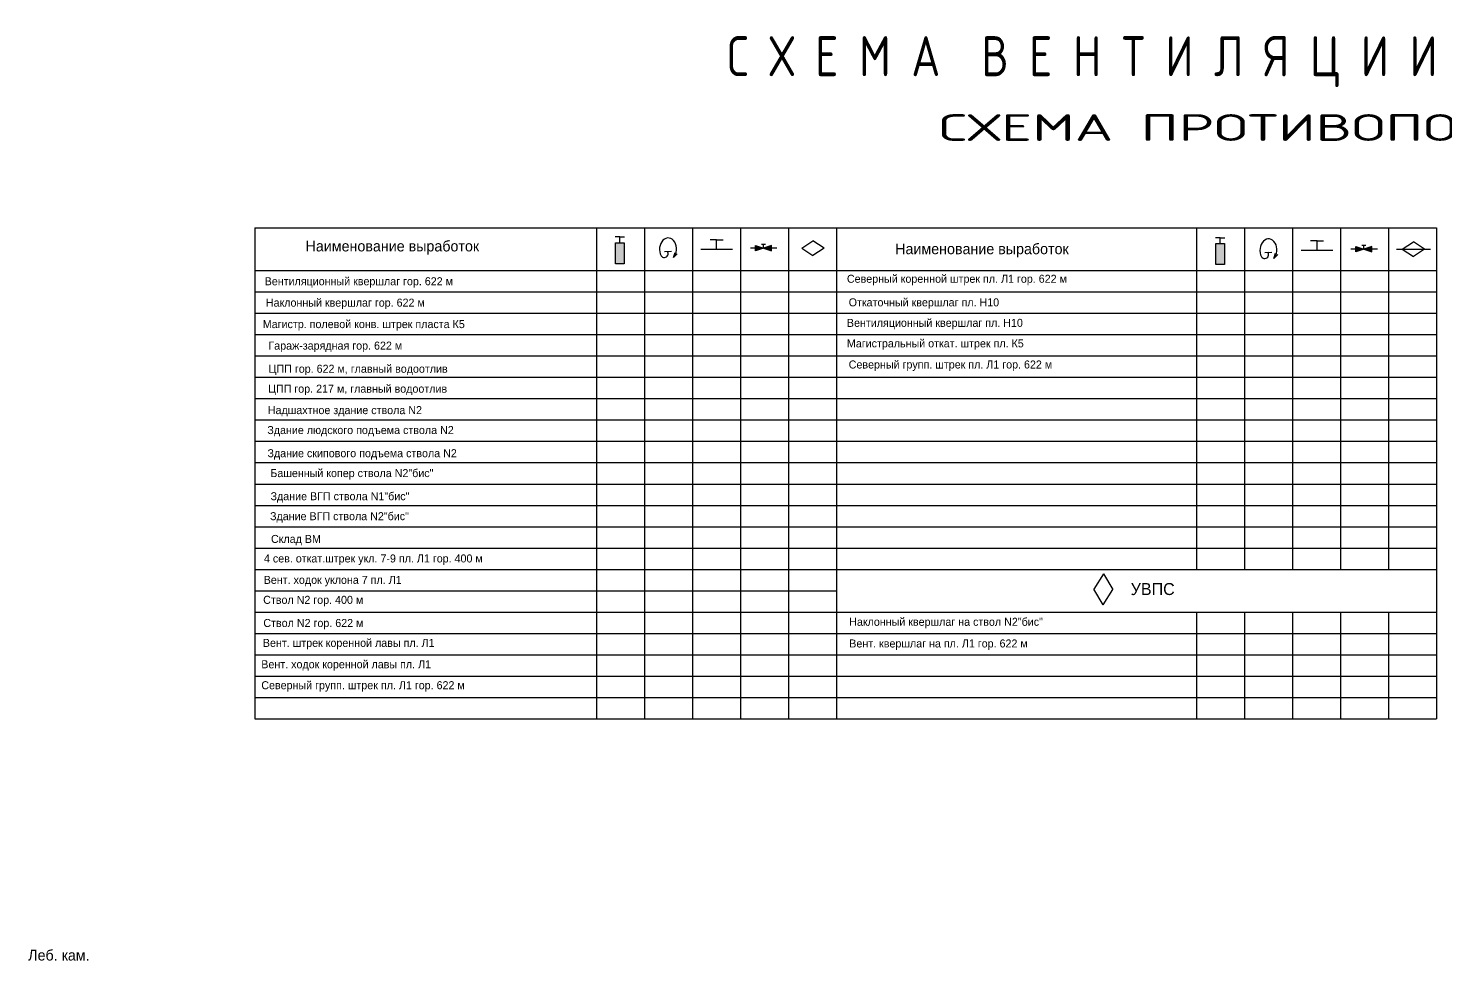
# Model space of a CAD drawing. Header units: millimetres. Extents: x -1214 to 333, y -475 to 425.
# Drawn here: x -1185 to -653, y 75 to 425 of the extents above; entities that cross this region are included whole.
import ezdxf

# ---------------------------------------------------------------- set-up
doc = ezdxf.new("R2010")
doc.units = ezdxf.units.MM
doc.layers.add('Трубопровод', color=1, linetype='Continuous')
doc.styles.add('ESKD', font='Eskdwin')

msp = doc.modelspace()

# ---------------------------------------------------------------- hatches: boundary and pattern name
at = {"layer": 'Трубопровод'}
for color, points in [(1, [(-961.43, 344.57), (-964.69, 344.57), (-964.69, 336.7), (-961.43, 336.7)]), (256, [(-912.2, 343.51), (-912.2, 342.51), (-909.2, 342.51)]), (256, [(-909.2, 342.51), (-906.2, 341.51), (-906.2, 342.51)]), (1, [(-736.35, 344.22), (-739.61, 344.22), (-739.61, 336.35), (-736.35, 336.35)]), (256, [(-687.12, 343.16), (-687.12, 342.16), (-684.12, 342.16)]), (256, [(-684.12, 342.16), (-681.12, 341.16), (-681.12, 342.16)])]:
    msp.add_hatch(color=color, dxfattribs=at).paths.add_polyline_path(points)
h = msp.add_hatch(color=256, dxfattribs=at)
h.paths.add_polyline_path([(-906.2, 342.51), (-906.2, 343.51), (-909.2, 342.51)])
h.paths.add_polyline_path([(-906.2, 341.51), (-906.2, 342.51), (-909.2, 342.51)])
h.paths.add_polyline_path([(-912.2, 342.51), (-912.2, 341.51), (-909.2, 342.51)])
h.paths.add_polyline_path([(-909.2, 342.51), (-912.2, 343.51), (-912.2, 342.51)])
h = msp.add_hatch(color=256, dxfattribs=at)
h.paths.add_polyline_path([(-681.12, 342.16), (-681.12, 343.16), (-684.12, 342.16)])
h.paths.add_polyline_path([(-681.12, 341.16), (-681.12, 342.16), (-684.12, 342.16)])
h.paths.add_polyline_path([(-687.12, 342.16), (-687.12, 341.16), (-684.12, 342.16)])
h.paths.add_polyline_path([(-684.12, 342.16), (-687.12, 343.16), (-687.12, 342.16)])

# ---------------------------------------------------------------- linework, layer by layer
at = {"layer": 'Трубопровод', "color": 7}
for p, q in [((-1099.88, 350.13), (-656.9, 350.13)), ((-1099.88, 350.13), (-1099.88, 166.13)), ((-971.85, 350.13), (-971.85, 166.13)), ((-953.85, 350.13), (-953.85, 166.13)), ((-935.85, 350.13), (-935.85, 166.13)), ((-917.85, 350.13), (-917.85, 166.13)), ((-899.85, 350.13), (-899.85, 166.13)), ((-881.85, 350.13), (-881.85, 166.13)), ((-746.9, 350.13), (-746.9, 222.13)), ((-728.9, 350.13), (-728.9, 222.13)), ((-710.9, 350.13), (-710.9, 222.13)), ((-692.9, 350.13), (-692.9, 222.13)), ((-674.9, 350.13), (-674.9, 222.13)), ((-656.9, 350.13), (-656.9, 166.13)), ((-1099.88, 334.13), (-656.9, 334.13)), ((-1099.88, 326.13), (-656.9, 326.13)), ((-1099.88, 318.13), (-656.9, 318.13)), ((-1099.88, 310.13), (-656.9, 310.13)), ((-1099.88, 302.13), (-656.9, 302.13)), ((-1099.88, 294.13), (-656.9, 294.13)), ((-1099.88, 286.13), (-656.9, 286.13)), ((-1099.88, 278.13), (-656.9, 278.13)), ((-1099.88, 270.13), (-656.9, 270.13)), ((-1099.88, 262.13), (-656.9, 262.13)), ((-1099.88, 254.13), (-656.9, 254.13)), ((-1099.88, 246.13), (-656.9, 246.13)), ((-1099.88, 238.13), (-656.9, 238.13)), ((-1099.88, 230.13), (-656.9, 230.13)), ((-1099.88, 222.13), (-656.9, 222.13)), ((-1099.88, 214.13), (-881.85, 214.13)), ((-1099.88, 206.13), (-656.9, 206.13)), ((-746.9, 206.13), (-746.9, 166.13)), ((-728.9, 206.13), (-728.9, 166.13)), ((-710.9, 206.13), (-710.9, 166.13)), ((-692.9, 206.13), (-692.9, 166.13)), ((-674.9, 206.13), (-674.9, 166.13)), ((-1099.88, 198.13), (-656.9, 198.13)), ((-1099.88, 190.13), (-656.9, 190.13)), ((-1099.88, 182.13), (-656.9, 182.13)), ((-1099.88, 174.13), (-656.9, 174.13)), ((-1099.88, 166.13), (-656.9, 166.13))]:
    msp.add_line(p, q, dxfattribs=at)
at = {"layer": 'Трубопровод', "color": 1}
for p, q in [((-963.06, 346.78), (-964.82, 346.78)), ((-963.06, 346.78), (-961.3, 346.78)), ((-963.06, 344.57), (-963.06, 346.78)), ((-926.77, 345.62), (-929.22, 345.62)), ((-926.77, 342.09), (-926.77, 345.62)), ((-926.77, 345.62), (-924.31, 345.62)), ((-737.98, 346.43), (-739.73, 346.43)), ((-737.98, 344.22), (-737.98, 346.43)), ((-737.98, 346.43), (-736.22, 346.43)), ((-946.3, 341.29), (-943.69, 341.39)), ((-942.98, 338.96), (-942.37, 340.94)), ((-942.98, 338.96), (-941.53, 340.44)), ((-932.72, 342.09), (-920.81, 342.09)), ((-894.82, 342.51), (-890.66, 345.24)), ((-894.82, 342.51), (-890.66, 339.79)), ((-886.49, 342.51), (-890.66, 345.24)), ((-886.49, 342.51), (-890.66, 339.79)), ((-721.22, 340.94), (-718.61, 341.04)), ((-717.9, 338.62), (-717.29, 340.59)), ((-717.9, 338.62), (-716.45, 340.09)), ((-707.64, 341.74), (-695.73, 341.74)), ((-701.69, 345.28), (-704.14, 345.28)), ((-701.69, 341.74), (-701.69, 345.28)), ((-701.69, 345.28), (-699.23, 345.28)), ((-671.87, 342.16), (-659.1, 342.16)), ((-669.74, 342.16), (-665.58, 344.89)), ((-669.74, 342.16), (-665.58, 339.44)), ((-661.41, 342.17), (-665.58, 344.89)), ((-661.41, 342.17), (-665.58, 339.44))]:
    msp.add_line(p, q, dxfattribs=at)
at = {"layer": 'Трубопровод'}
for p, q in [((-904.16, 342.5), (-914.09, 342.52)), ((-912.2, 343.51), (-906.2, 341.51)), ((-906.2, 343.51), (-912.2, 341.51)), ((-912.2, 341.51), (-912.2, 343.51)), ((-909.95, 344.01), (-908.45, 344.01)), ((-909.2, 342.51), (-909.2, 344.01)), ((-906.2, 341.51), (-906.2, 343.51)), ((-679.08, 342.16), (-689.01, 342.17)), ((-687.12, 343.16), (-681.12, 341.16)), ((-681.12, 343.16), (-687.12, 341.16)), ((-687.12, 341.16), (-687.12, 343.16)), ((-684.87, 343.66), (-683.37, 343.66)), ((-684.12, 342.16), (-684.12, 343.66)), ((-681.12, 341.16), (-681.12, 343.16))]:
    msp.add_line(p, q, dxfattribs=at)
at = {"layer": 'Трубопровод', "color": 3}
for p, q in [((-781.75, 220.47), (-785.35, 214.71)), ((-781.75, 220.47), (-778.3, 214.62)), ((-781.9, 208.86), (-785.35, 214.71)), ((-781.9, 208.86), (-778.3, 214.62))]:
    msp.add_line(p, q, dxfattribs=at)
at = {"layer": 'Трубопровод', "color": 1}
for points in [[(-964.69, 344.57), (-961.43, 344.57), (-961.43, 336.7), (-964.69, 336.7)], [(-739.61, 344.22), (-736.35, 344.22), (-736.35, 336.35), (-739.61, 336.35)]]:
    msp.add_lwpolyline(points, close=True, dxfattribs=at)
for centre in [(-946.39, 340.49), (-721.31, 340.14)]:
    msp.add_arc(centre, 1.46, 213.854, 35.1932, dxfattribs=at)
for centre in [(-945, 342.15), (-719.92, 341.8)]:
    msp.add_ellipse(centre, major_axis=(0.15, 4.19), ratio=0.758775, start_param=-2.405956, end_param=2.231833, dxfattribs=at)

# ---------------------------------------------------------------- texts
at = {"lineweight": 25, "style": 'ESKD'}
msp.add_text('С Х Е М А  В Е Н Т И Л Я Ц И И  Ш А Х Т Ы  "Ц Е Н Т Р А Л Ь Н А Я"', height=15, dxfattribs=at).set_placement((-922.77, 406.98))
msp.add_text('Леб. кам.', height=4).set_placement((-1184.83, 75.55))
at = {"layer": 'Трубопровод', "color": 1, "lineweight": 20, "style": 'ESKD', "width": 2}
msp.add_text('СХЕМА ПРОТИВОПОЖАРНОЙ ЗАЩИТЫ ОП "ШАХТА "ЦЕНТРАЛЬНАЯ"', height=10, dxfattribs=at).set_placement((-843.51, 382.72))
at = {"layer": 'Трубопровод', "color": 7}
for s, height, p in [('Наименование выработок', 4, (-1080.86, 341.3)), ('Наименование выработок', 4, (-859.83, 340.26)), ('Вентиляционный квершлаг гор. 622 м', 3, (-1096.19, 328.62)), ('Северный коренной штрек пл. Л1 гор. 622 м', 3, (-877.93, 329.55)), ('Наклонный квершлаг гор. 622 м', 3, (-1095.73, 320.61)), ('Откаточный квершлаг пл. Н10', 3, (-877.25, 320.72)), ('Магистр. полевой конв. штрек пласта К5', 3, (-1096.9, 312.56)), ('Вентиляционный квершлаг пл. Н10', 3, (-877.93, 313.03)), ('Магистральный откат. штрек пл. К5', 3, (-877.93, 305.34)), ('Гараж-зарядная гор. 622 м', 3, (-1094.79, 304.5)), ('ЦПП гор. 622 м, главный водоотлив', 3, (-1094.72, 295.83)), ('Северный групп. штрек пл. Л1 гор. 622 м', 3, (-877.25, 297.42)), ('ЦПП гор. 217 м, главный водоотлив', 3, (-1094.92, 288.36)), ('Надшахтное здание ствола N2', 3, (-1095.01, 280.32)), ('Здание людского подъема ствола N2', 3, (-1095.2, 272.85)), ('Здание скипового подъема ствола N2', 3, (-1095.14, 264.17)), ('Башенный копер ствола N2"бис"', 3, (-1094.06, 256.72)), ('Здание ВГП ствола N1"бис"', 3, (-1093.99, 248.05)), ('Здание ВГП ствола N2"бис"', 3, (-1094.18, 240.57)), ('Склад ВМ', 3, (-1093.81, 232.04)), ('4 сев. откат.штрек укл. 7-9 пл. Л1 гор. 400 м', 3, (-1096.46, 224.73)), ('Вент. ходок уклона 7 пл. Л1', 3, (-1096.55, 216.7)), ('УВПС', 4.5, (-771.55, 212.52)), ('Ствол N2 гор. 400 м', 3, (-1096.75, 209.22)), ('Ствол N2 гор. 622 м', 3, (-1096.68, 200.55)), ('Наклонный квершлаг на ствол N2"бис"', 3, (-877.05, 200.99)), ('Вент. штрек коренной лавы пл. Л1', 3, (-1096.87, 193.08)), ('Вент. квершлаг на пл. Л1 гор. 622 м', 3, (-877.05, 192.87)), ('Вент. ходок коренной лавы пл. Л1', 3, (-1097.46, 185.07)), ('Северный групп. штрек пл. Л1 гор. 622 м', 3, (-1097.46, 177.22))]:
    msp.add_text(s, height=height, dxfattribs=at).set_placement(p)

doc.saveas('drawing.dxf')
